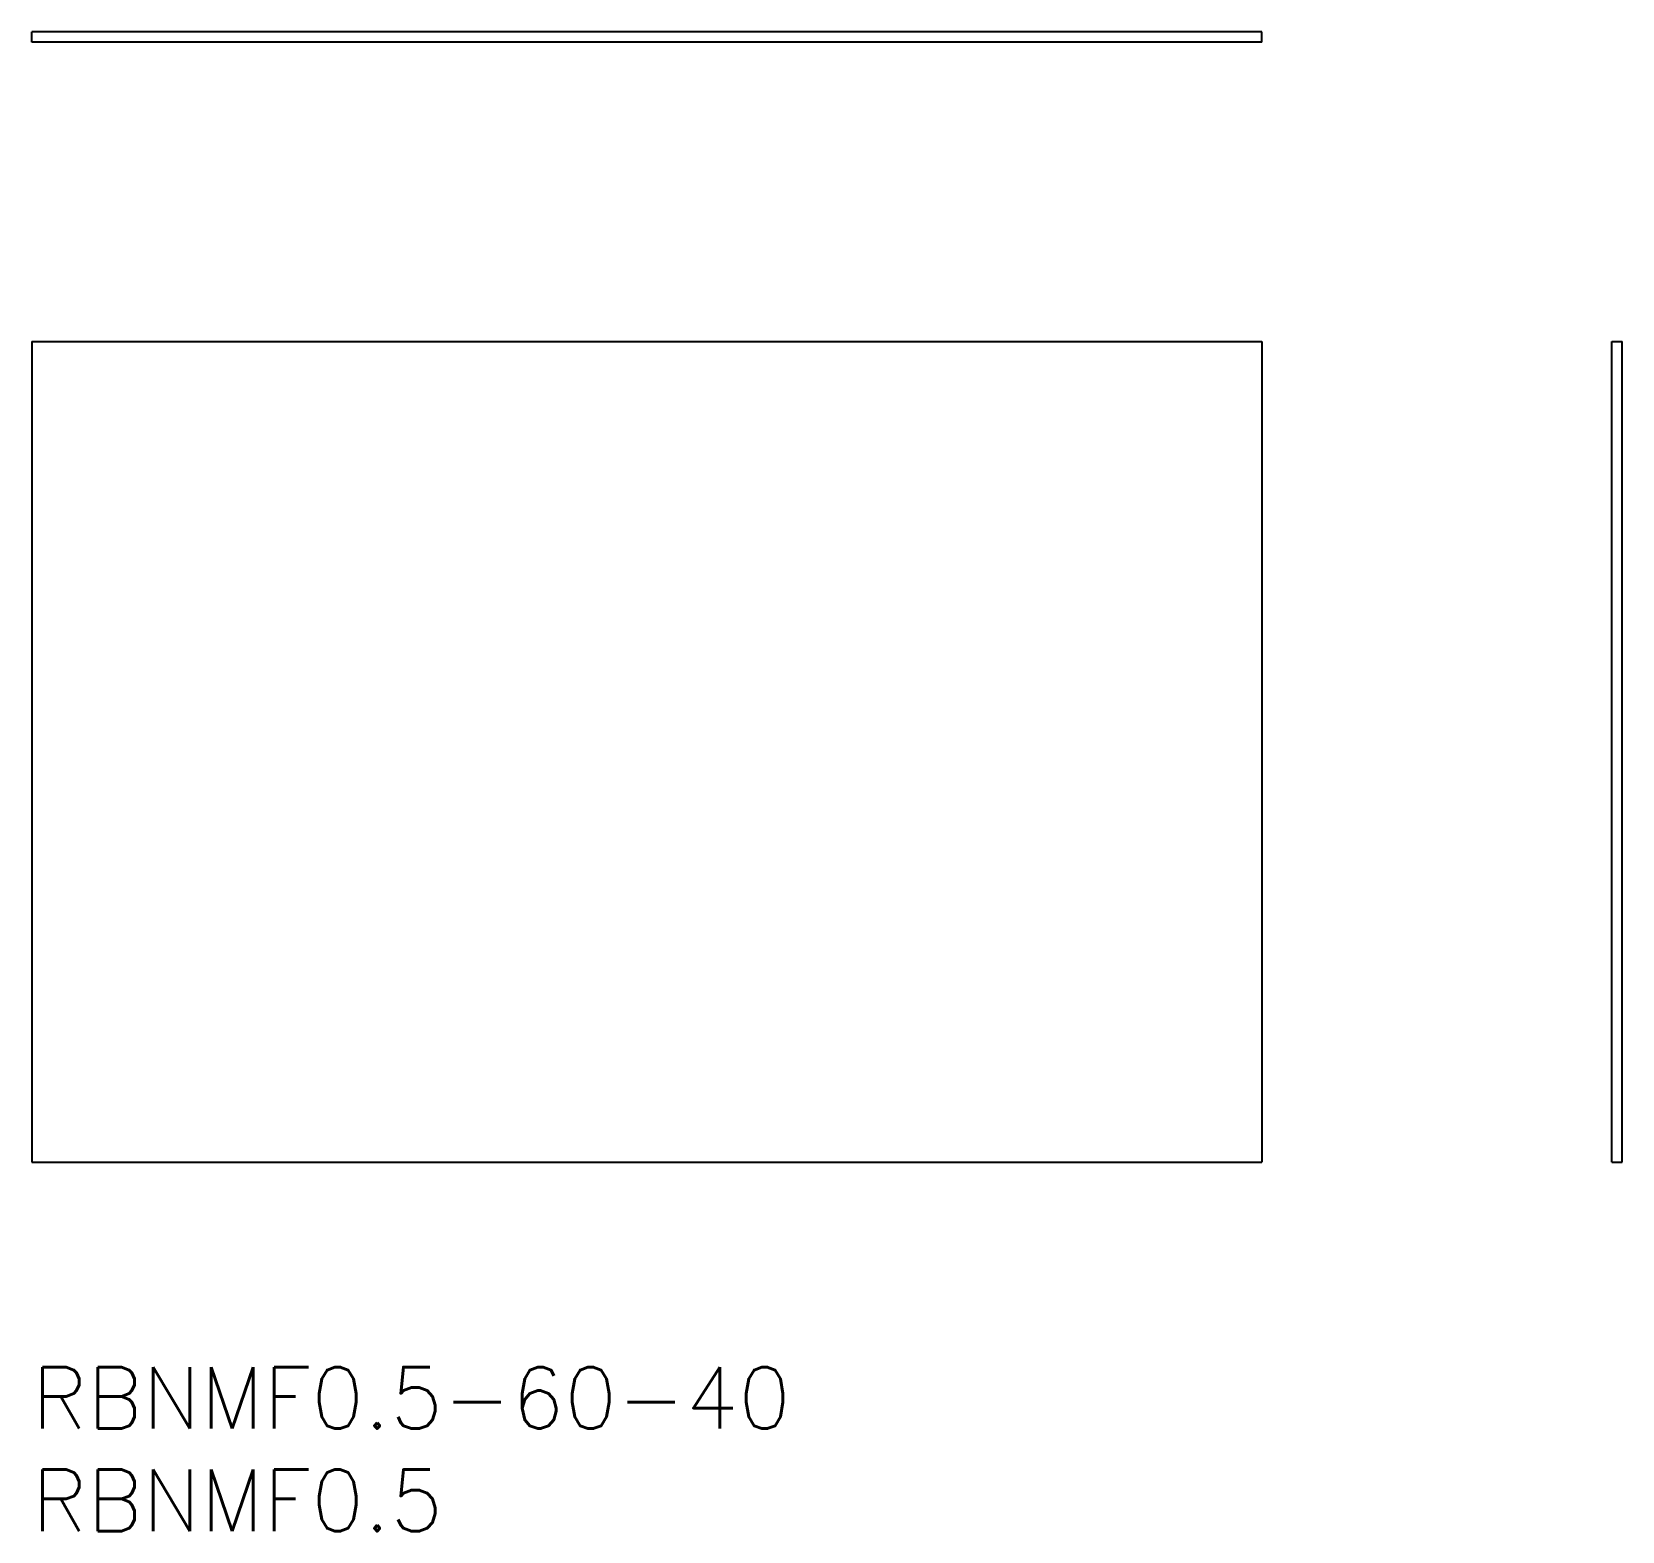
# Model space of a CAD drawing. Extents: x 0 to 77.6, y -8 to 65.1.
import ezdxf

# ---------------------------------------------------------------- set-up
doc = ezdxf.new("R2010")
doc.units = 0
doc.header["$LTSCALE"] = 0.5
doc.layers.add('MSM_CONTINUOUS', color=7, linetype='CONTINUOUS')
doc.layers.add('MSM_PART_NUMBER', color=7, linetype='CONTINUOUS')
doc.styles.get("Standard").update_dxf_attribs({"font": 'txt.shx', "height": 1, "bigfont": 'bigfont.shx'})

# ---------------------------------------------------------------- blocks, each defined once
blk = doc.blocks.new('*U8')
at = {"layer": 'MSM_PART_NUMBER'}
blk.add_text('RBNMF0.5-60-40', height=3, dxfattribs=at).set_placement((0, -3))
blk = doc.blocks.new('*U9')
at = {"layer": 'MSM_PART_NUMBER'}
blk.add_text('RBNMF0.5', height=3, dxfattribs=at).set_placement((0, -8))

msp = doc.modelspace()

# ---------------------------------------------------------------- linework, layer by layer
at = {"layer": 'MSM_CONTINUOUS'}
for p, q in [((0, 64.606), (0, 65.106)), ((60, 65.106), (0, 65.106)), ((60, 64.606), (0, 64.606)), ((60, 64.606), (60, 65.106)), ((0, 50), (0, 10)), ((0, 50), (60, 50)), ((60, 50), (60, 10)), ((77.079, 50), (77.579, 50)), ((77.079, 10), (77.079, 50)), ((77.579, 10), (77.579, 50)), ((0, 10), (60, 10)), ((77.079, 10), (77.579, 10))]:
    msp.add_line(p, q, dxfattribs=at)

# ---------------------------------------------------------------- block references
for name in ['*U8', '*U9']:
    msp.add_blockref(name, (0, 0), dxfattribs=at)

doc.saveas('drawing.dxf')
